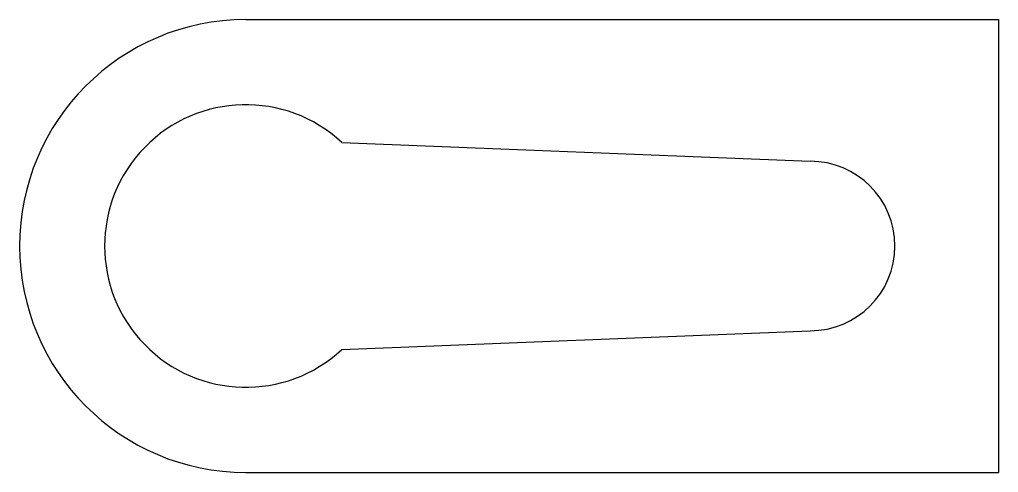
# Model space of a CAD drawing. Header units: millimetres. Extents: x -2.1 to 0.5, y -0.6 to 0.6.
import ezdxf

# ---------------------------------------------------------------- set-up
doc = ezdxf.new("R2010")
doc.units = ezdxf.units.MM

msp = doc.modelspace()

# ---------------------------------------------------------------- linework, layer by layer
at = {"color": 7, "linetype": 'Continuous', "lineweight": 25}
for p, q in [((-1.5, 0.601), (0.5, 0.601)), ((0.5, 0.601), (0.5, -0.601)), ((-1.245, 0.275), (0, 0.225)), ((-1.245, -0.275), (0, -0.225)), ((-1.5, -0.601), (0.5, -0.601))]:
    msp.add_line(p, q, dxfattribs=at)
for centre, radius, start, end in [((-1.5, 0), 0.601, 90, 270), ((-1.5, 0), 0.375, 47.1666, 312.8334), ((0, 0), 0.225, 270, 90)]:
    msp.add_arc(centre, radius, start, end, dxfattribs=at)

doc.saveas('drawing.dxf')
